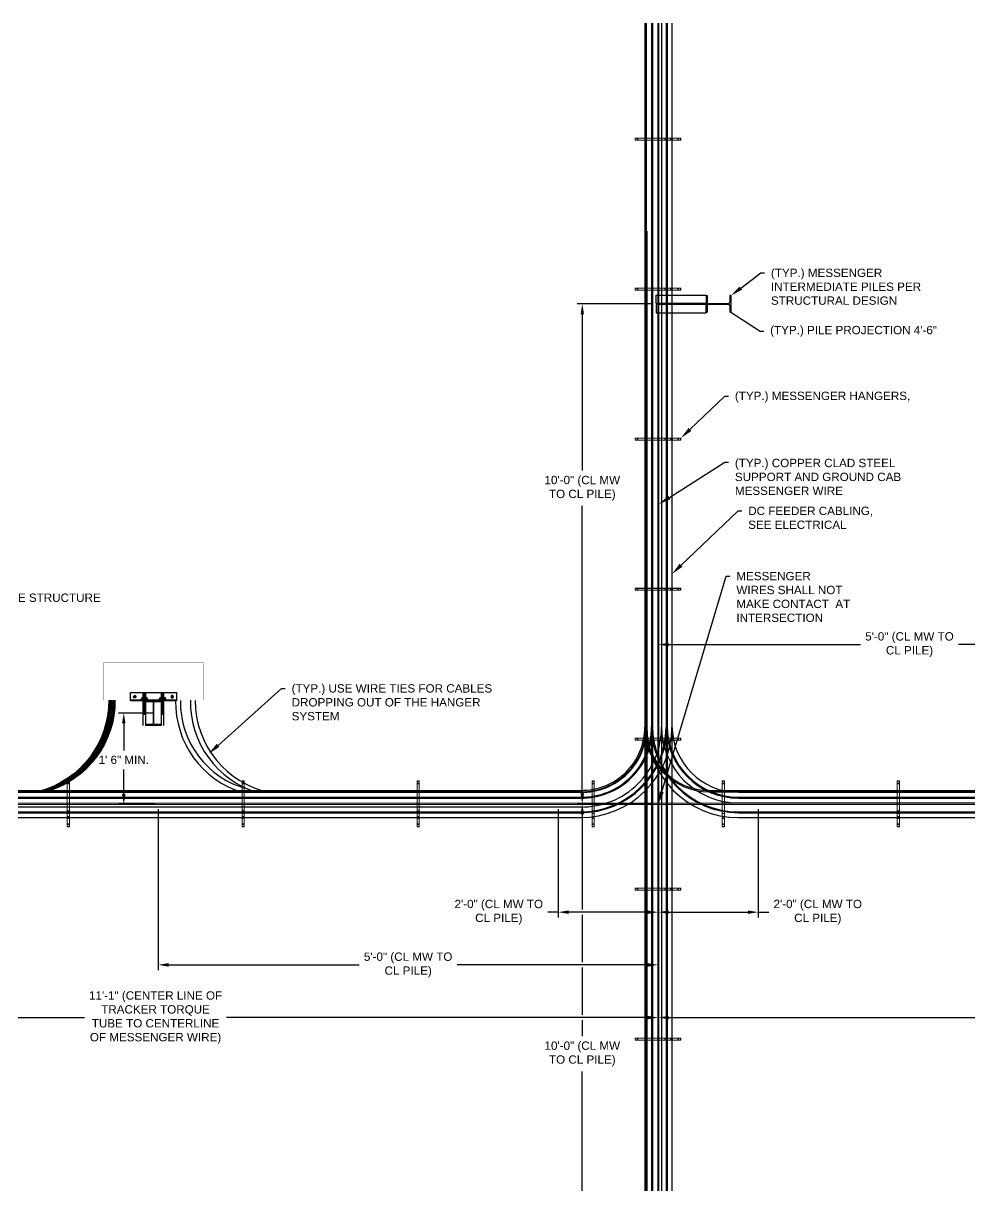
# Model space of a CAD drawing. Header units: inches. Extents: x -1851 to 6314, y -1304 to 4687.
# Drawn here: x 76.5 to 303.5, y 2714.8 to 2993.8 of the extents above; entities that cross this region are included whole.
import ezdxf
from ezdxf import colors
from ezdxf.entities.mleader import LeaderData, LeaderLine
from ezdxf.math import Vec2, Vec3

# ---------------------------------------------------------------- set-up
doc = ezdxf.new("R2010")
doc.units = ezdxf.units.IN
doc.header["$MEASUREMENT"] = 0
for name, color, linetype in [('DC FEEEDERS', 1, 'Continuous'), ('DC STRING CABLES', 30, 'Continuous'), ('E-COMB-BOX', 41, 'Continuous'), ('G-ANNO-DIMS', 1, 'Continuous'), ('G-ANNO-TEXT', 1, 'Continuous'), ('G-TEXT', 7, 'Continuous'), ('S-BOLT', 93, 'Continuous'), ('S-STEL-ANGL', 3, 'Continuous'), ('WIRE MANAGEMENT', 4, 'Continuous')]:
    doc.layers.add(name, color=color, linetype=linetype)
doc.styles.add('NEI-A', font='arial.ttf')
doc.dimstyles.new('NEI-A', dxfattribs={"dimtxt": 0.1, "dimasz": 0.125, "dimexe": 0.0625, "dimexo": 0.0625, "dimgap": 0.0625, "dimtad": 0, "dimtih": 1, "dimtoh": 1, "dimdec": 4, "dimzin": 3, "dimdsep": 46, "dimlunit": 4, "dimtxsty": 'NEI-A', "dimcen": 0, "dimadec": 0, "dimazin": 0, "dimtfac": 0.75, "dimtdec": 4, "dimtofl": 0, "dimtmove": 0, "dimatfit": 3, "dimfxl": 1, "dimfrac": 1, "dimtolj": 1, "dimtzin": 0, "dimarcsym": 0})

# ---------------------------------------------------------------- blocks, each defined once
blk = doc.blocks.new('11 INCH CAB HANGER')
at = {"layer": 'WIRE MANAGEMENT', "color": 4, "linetype": 'Continuous', "lineweight": 18, "flags": 128}
blk.add_lwpolyline([(0.5, 11), (0, 11), (0, 0), (0.5, 0)], close=True, dxfattribs=at)
for points in [[(0.5, 11), (0, 11)], [(0.5, 10.94), (0, 10.94)], [(0.5, 10.46), (0, 10.46)], [(0.5, 10.33), (0, 10.33)], [(0.5, 3.82), (0, 3.82)], [(0.5, 3.23), (0, 3.23)], [(0.5, 2.51), (0, 2.51)], [(0.5, 2.37), (0, 2.37)], [(0.5, 2.09), (0, 2.09)], [(0.5, 2.03), (0, 2.03)], [(0.5, 0.69), (0, 0.69)], [(0.5, 0.55), (0, 0.55)], [(0.5, 0.06), (0, 0.06)], [(0.5, 0), (0, 0)]]:
    blk.add_lwpolyline(points, dxfattribs=at)
blk = doc.blocks.new('*D102')
at = {"layer": 'Defpoints', "color": 0, "transparency": 16777216}
for p in [(-11.19, 2794.41), (228.81, 2757.56), (228.81, 2755.17)]:
    blk.add_point(p, dxfattribs=at)
at = {"layer": 'G-ANNO-DIMS', "color": 0, "lineweight": -2, "transparency": 16777216}
for p, q in [((-11.19, 2793.16), (-11.19, 2753.92)), ((-8.69, 2755.17), (91.19, 2755.17)), ((226.31, 2755.17), (125.21, 2755.17)), ((228.81, 2756.31), (228.81, 2753.92))]:
    blk.add_line(p, q, dxfattribs=at)
at = {"layer": 'G-ANNO-DIMS', "color": 0, "transparency": 16777216}
for points in [[(-8.69, 2755.59), (-8.69, 2754.76), (-11.19, 2755.17)], [(226.31, 2755.59), (226.31, 2754.76), (228.81, 2755.17)]]:
    blk.add_solid(points, dxfattribs=at)
at = {"layer": 'G-ANNO-DIMS', "color": 0, "transparency": 16777216, "insert": (108.2, 2755.17), "char_height": 2, "width": 33.2246, "attachment_point": 5, "style": 'NEI-A'}
blk.add_mtext('\\A1;11\'-1" (CENTER LINE OF TRACKER TORQUE TUBE TO CENTERLINE OF MESSENGER WIRE)', dxfattribs=at)
blk = doc.blocks.new('*D103')
at = {"layer": 'Defpoints', "color": 0, "transparency": 16777216}
for p in [(108.81, 2806.43), (228.81, 2770.08), (228.81, 2767.82)]:
    blk.add_point(p, dxfattribs=at)
at = {"layer": 'G-ANNO-DIMS', "color": 0, "lineweight": -2, "transparency": 16777216}
for p, q in [((108.81, 2805.18), (108.81, 2766.57)), ((111.31, 2767.82), (157.07, 2767.82)), ((226.31, 2767.82), (180.56, 2767.82)), ((228.81, 2768.83), (228.81, 2766.57))]:
    blk.add_line(p, q, dxfattribs=at)
at = {"layer": 'G-ANNO-DIMS', "color": 0, "transparency": 16777216}
for points in [[(111.31, 2768.24), (111.31, 2767.4), (108.81, 2767.82)], [(226.31, 2768.24), (226.31, 2767.4), (228.81, 2767.82)]]:
    blk.add_solid(points, dxfattribs=at)
at = {"layer": 'G-ANNO-DIMS', "color": 0, "transparency": 16777216, "insert": (168.81, 2767.82), "char_height": 2, "width": 22.1931, "attachment_point": 5, "style": 'NEI-A'}
blk.add_mtext('\\A1;5\'-0" (CL MW TO CL PILE)', dxfattribs=at)
blk = doc.blocks.new('_None')
blk = doc.blocks.new('*D98')
at = {"layer": 'Defpoints', "color": 0, "transparency": 16777216}
for p in [(468.81, 2794.41), (228.81, 2757.56), (468.81, 2755.17)]:
    blk.add_point(p, dxfattribs=at)
at = {"layer": 'G-ANNO-DIMS', "color": 0, "lineweight": -2, "transparency": 16777216}
for p, q in [((468.81, 2793.16), (468.81, 2753.92)), ((228.81, 2756.31), (228.81, 2753.92)), ((231.31, 2755.17), (336.29, 2755.17)), ((466.31, 2755.17), (370.32, 2755.17))]:
    blk.add_line(p, q, dxfattribs=at)
at = {"layer": 'G-ANNO-DIMS', "color": 0, "transparency": 16777216}
for points in [[(231.31, 2755.59), (231.31, 2754.76), (228.81, 2755.17)], [(466.31, 2755.59), (466.31, 2754.76), (468.81, 2755.17)]]:
    blk.add_solid(points, dxfattribs=at)
at = {"layer": 'G-ANNO-DIMS', "color": 0, "transparency": 16777216, "insert": (353.31, 2755.17), "char_height": 2, "width": 33.2246, "attachment_point": 5, "style": 'NEI-A'}
blk.add_mtext('\\A1;11\'-1" (CENTER LINE OF TRACKER TORQUE TUBE TO CENTERLINE OF MESSENGER WIRE)', dxfattribs=at)
blk = doc.blocks.new('*D99')
at = {"layer": 'Defpoints', "color": 0, "transparency": 16777216}
for p in [(348.81, 2844.69), (348.81, 2806.43), (228.81, 2770.08)]:
    blk.add_point(p, dxfattribs=at)
at = {"layer": 'G-ANNO-DIMS', "color": 0, "lineweight": -2, "transparency": 16777216}
for p, q in [((228.81, 2771.33), (228.81, 2845.94)), ((348.81, 2807.68), (348.81, 2845.94)), ((231.31, 2844.69), (277.34, 2844.69)), ((346.31, 2844.69), (300.84, 2844.69))]:
    blk.add_line(p, q, dxfattribs=at)
at = {"layer": 'G-ANNO-DIMS', "color": 0, "transparency": 16777216}
for points in [[(231.31, 2845.11), (231.31, 2844.27), (228.81, 2844.69)], [(346.31, 2845.11), (346.31, 2844.27), (348.81, 2844.69)]]:
    blk.add_solid(points, dxfattribs=at)
at = {"layer": 'G-ANNO-DIMS', "color": 0, "transparency": 16777216, "insert": (289.09, 2844.69), "char_height": 2, "width": 22.1931, "attachment_point": 5, "style": 'NEI-A'}
blk.add_mtext('\\A1;5\'-0" (CL MW TO CL PILE)', dxfattribs=at)
blk = doc.blocks.new('*D100')
at = {"layer": 'Defpoints', "color": 0, "transparency": 16777216}
for p in [(228.32, 2926.46, 4), (210.59, 2806.46), (228.81, 2806.46)]:
    blk.add_point(p, dxfattribs=at)
at = {"layer": 'G-ANNO-DIMS', "color": 0, "lineweight": -2, "transparency": 16777216}
for p, q in [((227.07, 2926.46), (209.34, 2926.46)), ((210.59, 2923.96), (210.59, 2886.47)), ((210.59, 2808.96), (210.59, 2877.98)), ((227.56, 2806.46), (209.34, 2806.46))]:
    blk.add_line(p, q, dxfattribs=at)
at = {"layer": 'G-ANNO-DIMS', "color": 0, "transparency": 16777216}
for points in [[(210.17, 2923.96), (211, 2923.96), (210.59, 2926.46)], [(210.17, 2808.96), (211, 2808.96), (210.59, 2806.46)]]:
    blk.add_solid(points, dxfattribs=at)
at = {"layer": 'G-ANNO-DIMS', "color": 0, "transparency": 16777216, "insert": (210.59, 2882.22), "char_height": 2, "width": 18.125, "attachment_point": 5, "style": 'NEI-A'}
blk.add_mtext('\\A1;10\'-0" (CL MW TO CL PILE)', dxfattribs=at)
blk = doc.blocks.new('*D104')
at = {"layer": 'Defpoints', "color": 0, "transparency": 16777216}
for p in [(228.81, 2806.46), (210.59, 2686.46), (228.84, 2686.46)]:
    blk.add_point(p, dxfattribs=at)
at = {"layer": 'G-ANNO-DIMS', "color": 0, "lineweight": -2, "transparency": 16777216}
for p, q in [((227.56, 2806.46), (209.34, 2806.46)), ((210.59, 2803.96), (210.59, 2781.09)), ((210.59, 2779.84), (210.59, 2768.45)), ((210.59, 2767.2), (210.59, 2755.8)), ((210.59, 2754.55), (210.59, 2750.71)), ((210.59, 2688.96), (210.59, 2742.22)), ((227.59, 2686.46), (209.34, 2686.46))]:
    blk.add_line(p, q, dxfattribs=at)
at = {"layer": 'G-ANNO-DIMS', "color": 0, "transparency": 16777216}
for points in [[(210.17, 2803.96), (211, 2803.96), (210.59, 2806.46)], [(210.17, 2688.96), (211, 2688.96), (210.59, 2686.46)]]:
    blk.add_solid(points, dxfattribs=at)
at = {"layer": 'G-ANNO-DIMS', "color": 0, "transparency": 16777216, "insert": (210.59, 2746.46), "char_height": 2, "width": 18.125, "attachment_point": 5, "style": 'NEI-A'}
blk.add_mtext('\\A1;10\'-0" (CL MW TO CL PILE)', dxfattribs=at)
blk = doc.blocks.new('*D105')
at = {"layer": 'Defpoints', "color": 0, "transparency": 16777216}
for p in [(204.81, 2806.43), (228.81, 2782.73), (228.81, 2780.47)]:
    blk.add_point(p, dxfattribs=at)
at = {"layer": 'G-ANNO-DIMS', "color": 0, "lineweight": -2, "transparency": 16777216}
for p, q in [((204.81, 2805.18), (204.81, 2779.22)), ((204.81, 2780.47), (202.31, 2780.47)), ((226.31, 2780.47), (207.31, 2780.47)), ((228.81, 2781.48), (228.81, 2779.22))]:
    blk.add_line(p, q, dxfattribs=at)
at = {"layer": 'G-ANNO-DIMS', "color": 0, "transparency": 16777216}
for points in [[(207.31, 2780.88), (207.31, 2780.05), (204.81, 2780.47)], [(226.31, 2780.88), (226.31, 2780.05), (228.81, 2780.47)]]:
    blk.add_solid(points, dxfattribs=at)
at = {"layer": 'G-ANNO-DIMS', "color": 0, "transparency": 16777216, "insert": (190.55, 2780.47), "char_height": 2, "width": 22.1931, "attachment_point": 5, "style": 'NEI-A'}
blk.add_mtext('\\A1;2\'-0" (CL MW TO CL PILE)', dxfattribs=at)
blk = doc.blocks.new('*D101')
at = {"layer": 'Defpoints', "color": 0, "transparency": 16777216}
for p in [(252.81, 2806.43), (228.81, 2782.73), (252.81, 2780.47)]:
    blk.add_point(p, dxfattribs=at)
at = {"layer": 'G-ANNO-DIMS', "color": 0, "lineweight": -2, "transparency": 16777216}
for p, q in [((252.81, 2805.18), (252.81, 2779.22)), ((228.81, 2781.48), (228.81, 2779.22)), ((231.31, 2780.47), (250.31, 2780.47)), ((252.81, 2780.47), (255.31, 2780.47))]:
    blk.add_line(p, q, dxfattribs=at)
at = {"layer": 'G-ANNO-DIMS', "color": 0, "transparency": 16777216}
for points in [[(231.31, 2780.88), (231.31, 2780.05), (228.81, 2780.47)], [(250.31, 2780.88), (250.31, 2780.05), (252.81, 2780.47)]]:
    blk.add_solid(points, dxfattribs=at)
at = {"layer": 'G-ANNO-DIMS', "color": 0, "transparency": 16777216, "insert": (267.08, 2780.47), "char_height": 2, "width": 22.1931, "attachment_point": 5, "style": 'NEI-A'}
blk.add_mtext('\\A1;2\'-0" (CL MW TO CL PILE)', dxfattribs=at)
blk = doc.blocks.new('BracketAngle_BottomView')
for p, q in [((81.54, 214.54), (70.54, 214.54)), ((72.41, 214.54), (72.41, 214.4)), ((74.41, 214.54), (74.41, 214.4)), ((77.66, 214.54), (77.66, 214.4)), ((79.66, 214.54), (79.66, 214.4))]:
    blk.add_line(p, q)
for points in [[(70.54, 216.4), (81.54, 216.4), (81.54, 214.4), (70.54, 214.4)], [(71.7, 215.68), (71.85, 215.4), (71.7, 215.13), (71.38, 215.13), (71.22, 215.4), (71.38, 215.68)], [(80.38, 215.68), (80.22, 215.4), (80.38, 215.13), (80.7, 215.13), (80.85, 215.4), (80.7, 215.68)]]:
    blk.add_lwpolyline(points, close=True)
for centre in [(71.54, 215.4), (80.54, 215.4)]:
    blk.add_circle(centre, 0.2)
blk = doc.blocks.new('*D106')
at = {"layer": 'Defpoints', "color": 0, "transparency": 16777216}
for p in [(108.87, 2828.26, 4), (100.58, 2806.32), (109.36, 2806.32)]:
    blk.add_point(p, dxfattribs=at)
at = {"layer": 'G-ANNO-DIMS', "color": 0, "lineweight": -2, "transparency": 16777216}
for p, q in [((107.62, 2828.26), (99.33, 2828.26)), ((100.58, 2825.76), (100.58, 2819.28)), ((100.58, 2808.82), (100.58, 2814.74)), ((108.11, 2806.32), (99.33, 2806.32))]:
    blk.add_line(p, q, dxfattribs=at)
at = {"layer": 'G-ANNO-DIMS', "color": 0, "transparency": 16777216}
for points in [[(100.16, 2825.76), (101, 2825.76), (100.58, 2828.26)], [(100.16, 2808.82), (101, 2808.82), (100.58, 2806.32)]]:
    blk.add_solid(points, dxfattribs=at)
at = {"layer": 'G-ANNO-DIMS', "color": 0, "transparency": 16777216, "insert": (100.58, 2817.01), "char_height": 2, "width": 18.125, "attachment_point": 5, "style": 'NEI-A'}
blk.add_mtext('\\A1;1\' 6" MIN.', dxfattribs=at)

msp = doc.modelspace()

# ---------------------------------------------------------------- hatches: boundary and pattern name
at = {"layer": 'S-BOLT'}
h = msp.add_hatch(dxfattribs=at)
h.set_pattern_fill('ANSI31', color=256, angle=180)
h.set_pattern_definition([(225, (129.19649, 2899.31536), (0.08838835, -0.08838835), [])])
h.paths.add_polyline_path([(105.25899, 2827.93312), (105.75899, 2827.93312), (105.75899, 2831.17536), (105.25899, 2831.17536)])
h.paths.add_polyline_path([(105.25899, 2831.97591), (105.75899, 2831.97591), (105.75899, 2833.13796), (105.25899, 2833.13796)])
h.paths.add_polyline_path([(109.63399, 2831.97357), (110.13399, 2831.97357), (110.13399, 2833.13562), (109.63399, 2833.13562)])
h.paths.add_polyline_path([(110.13399, 2827.93312), (110.13399, 2831.17536), (109.63399, 2831.17536), (109.63399, 2827.93312)])

# ---------------------------------------------------------------- linework, layer by layer
at = {"linetype": 'Continuous'}
for p, q in [((240.3203, 2928.43404, -46.13341), (240.5353, 2928.43404, -46.13341)), ((240.3203, 2928.43404, -46.13341), (240.3203, 2924.49404, -46.13341)), ((240.3203, 2928.43404, -46.13341), (240.5353, 2928.43404, -46.13341)), ((240.3203, 2928.43404, -46.13341), (240.3203, 2924.49404, -46.13341)), ((240.5353, 2928.43404, -46.13341), (240.5353, 2926.91779, -46.13341)), ((240.5353, 2928.43404, -46.13341), (240.5353, 2926.91779, -46.13341)), ((246.2203, 2928.43404, -46.13341), (246.0053, 2928.43404, -46.13341)), ((246.0053, 2928.43404, -46.13341), (246.0053, 2926.91779, -46.13341)), ((246.2203, 2928.43404, -46.13341), (246.0053, 2928.43404, -46.13341)), ((246.0053, 2928.43404, -46.13341), (246.0053, 2926.91779, -46.13341)), ((246.2203, 2928.43404, -46.13341), (246.2203, 2924.49404, -46.13341)), ((246.2203, 2928.43404, -46.13341), (246.2203, 2924.49404, -46.13341)), ((240.3203, 2924.49404, -46.13341), (240.5353, 2924.49404, -46.13341)), ((240.3203, 2924.49404, -46.13341), (240.5353, 2924.49404, -46.13341)), ((240.5353, 2926.01029, -46.13341), (240.5353, 2924.49404, -46.13341)), ((240.5353, 2926.01029, -46.13341), (240.5353, 2924.49404, -46.13341)), ((240.90405, 2926.54904, -46.13341), (245.63655, 2926.54904, -46.13341)), ((240.90405, 2926.54904, -46.13341), (245.63655, 2926.54904, -46.13341)), ((240.90405, 2926.37904, -46.13341), (245.63655, 2926.37904, -46.13341)), ((240.90405, 2926.37904, -46.13341), (245.63655, 2926.37904, -46.13341)), ((246.0053, 2926.01029, -46.13341), (246.0053, 2924.49404, -46.13341)), ((246.0053, 2926.01029, -46.13341), (246.0053, 2924.49404, -46.13341)), ((246.2203, 2924.49404, -46.13341), (246.0053, 2924.49404, -46.13341)), ((246.2203, 2924.49404, -46.13341), (246.0053, 2924.49404, -46.13341))]:
    msp.add_line(p, q, dxfattribs=at)
msp.add_line((223.2355, 2858.23522, 0.11854), (234.23548, 2858.23522, 0.11854))
at = {"elevation": 4}
for points in [[(240.3203, 2928.58904), (240.3203, 2926.58904), (228.3203, 2926.58904), (228.3203, 2928.58904)], [(240.3203, 2924.33904), (240.3203, 2926.33904), (228.3203, 2926.33904), (228.3203, 2924.33904)]]:
    msp.add_lwpolyline(points, close=True, dxfattribs=at)
at = {"linetype": 'Continuous'}
for centre, start, end in [((240.90405, 2926.91779, -46.13341), 180, 270), ((240.90405, 2926.91779, -46.13341), 180, 270), ((245.63655, 2926.91779, -46.13341), 270, 0), ((245.63655, 2926.91779, -46.13341), 270, 0), ((240.90405, 2926.01029, -46.13341), 90, 180), ((240.90405, 2926.01029, -46.13341), 90, 180), ((245.63655, 2926.01029, -46.13341), 0, 90), ((245.63655, 2926.01029, -46.13341), 0, 90)]:
    msp.add_arc(centre, 0.36875, start, end, dxfattribs=at)
at = {"layer": 'DC FEEEDERS'}
for p, q in [((227.20589, 2993.81569), (227.20589, 2506.26736)), ((227.42784, 2993.81569), (227.42784, 2507.6621)), ((229.56523, 2993.81569), (229.56523, 2505.91867)), ((230.72523, 2993.81569), (230.72523, 2498.24735)), ((230.94717, 2993.81569), (230.94717, 2509.75428)), ((232.10717, 2993.81569), (232.10717, 2507.31342)), ((226.04589, 2943.93932), (226.04589, 2510.10302)), ((248.04589, 2809.2318), (602.10843, 2809.2318)), ((248.04589, 2808.0718), (602.10843, 2808.0718)), ((248.04589, 2807.84986), (602.10843, 2807.84986)), ((248.04589, 2806.68986), (602.10843, 2806.68986)), ((248.04589, 2804.55246), (602.10843, 2804.55246)), ((248.04589, 2804.33052), (602.10843, 2804.33052)), ((248.04589, 2803.17052), (602.10843, 2803.17052))]:
    msp.add_line(p, q, dxfattribs=at)
for points in [[(-33.93277, 2809.2318), (210.44039, 2809.2318)], [(-23.40612, 2808.0718), (210.44039, 2808.0718)], [(-23.40612, 2807.84986), (210.44039, 2807.84986)], [(-23.40612, 2805.71246), (210.44039, 2805.71246)], [(-23.40612, 2804.55246), (210.44039, 2804.55246)], [(-23.40612, 2804.33052), (210.44039, 2804.33052)], [(-23.40612, 2803.17052), (210.44039, 2803.17052)]]:
    msp.add_lwpolyline(points, dxfattribs=at)
for centre, radius, start, end in [((210.14187, 2825.13878, 3.86659), 21.96833, 269.8546928, 359.0487517), ((210.14187, 2825.13878, 3.86659), 20.80833, 269.8546928, 359.0487517), ((210.14187, 2825.13878, 3.86659), 20.58639, 269.8546928, 359.0487517), ((210.44156, 2824.8346, 3.98513), 19.13516, 269.2333009, 0.1902093), ((210.44039, 2824.83544, 3.86659), 15.60948, 269.07416, 0.22601), ((210.44143, 2824.8346, 3.86659), 16.98652, 269.1665854, 0.2068718), ((210.44143, 2824.8346, 3.86659), 16.76457, 269.1665854, 0.2068718), ((248.04589, 2825.17052), 22, 180, 270), ((248.04589, 2825.17052), 20.84, 180, 270), ((248.04589, 2825.17052), 20.61805, 180, 270), ((248.04589, 2825.17052), 18.48066, 180, 270), ((248.04589, 2825.17052), 17.32066, 180, 270), ((248.04589, 2825.17052), 17.09871, 180, 270), ((248.04589, 2825.17052), 15.93871, 180, 270)]:
    msp.add_arc(centre, radius, start, end, dxfattribs=at)
at = {"layer": 'DC STRING CABLES'}
for p, q in [((225.57157, 2993.81569), (225.57157, 2512.15918)), ((225.90404, 2993.81569), (225.90404, 2506.27442)), ((241.03533, 2809.70612), (602.10843, 2809.70612)), ((241.03533, 2809.37366), (602.10843, 2809.37366))]:
    msp.add_line(p, q, dxfattribs=at)
at = {"layer": 'DC STRING CABLES', "flags": 128}
for points in [[(96.9781, 2831.31145, -0.340309141), (80.40345, 2809.52829, -0.329466328)], [(97.42141, 2831.33057, -0.340542714), (80.84676, 2809.52829, -0.329466328)], [(97.1781, 2831.31145, -0.331701581), (81.12767, 2809.52829, -0.329466328)], [(97.91791, 2831.30507, -0.340231161), (81.34326, 2809.52829, -0.329466328)], [(97.62141, 2831.32419, -0.331855136), (81.57098, 2809.52829, -0.329466328)], [(98.27254, 2831.31782, -0.34038706), (81.6979, 2809.52829, -0.329466328)], [(98.11791, 2831.31145, -0.331701581), (82.06748, 2809.52829, -0.329466328)], [(98.47254, 2831.33057, -0.331931822), (82.42211, 2809.52829, -0.329466328)]]:
    msp.add_lwpolyline(points, format="xyb", dxfattribs=at)
for points in [[(-90.56974, 2809.70612), (210.44039, 2809.70612)], [(-90.56974, 2809.37366), (210.44039, 2809.37366)]]:
    msp.add_lwpolyline(points, dxfattribs=at)
at = {"layer": 'DC STRING CABLES'}
for centre, radius, start, end in [((210.44039, 2824.83544, 3.86659), 15.46376, 269.07416, 0.22601), ((210.44039, 2824.83544, 3.86659), 15.1313, 269.07416, 0.22601), ((241.03533, 2824.83742), 15.46376, 180, 270), ((241.03533, 2824.83742), 15.1313, 180, 270)]:
    msp.add_arc(centre, radius, start, end, dxfattribs=at)
at = {"layer": 'E-COMB-BOX', "color": 30, "const_width": 0.05}
msp.add_lwpolyline([(119.69649, 2839.31536), (95.69649, 2839.31536)], dxfattribs=at)
at = {"layer": 'G-TEXT', "flags": 128}
msp.add_lwpolyline([(109.57149, 2831.17536), (105.82149, 2831.17536), (105.82149, 2831.01036), (107.38199, 2831.01036, -0.414213562), (107.63199, 2830.76036), (107.63199, 2825.72536, -0.414213562), (107.38199, 2825.47536), (105.82149, 2825.47536), (105.82149, 2825.31036), (109.57149, 2825.31036), (109.57149, 2825.47536), (108.01099, 2825.47536, -0.414213562), (107.76099, 2825.72536), (107.76099, 2830.76036, -0.414213562), (108.01099, 2831.01036), (109.57149, 2831.01036), (109.57149, 2831.17536)], format="xyb", dxfattribs=at)
at = {"layer": 'S-BOLT'}
for p, q in [((104.89288, 2831.97591), (106.1251, 2831.97591)), ((104.89288, 2831.97591), (104.89288, 2831.64791)), ((106.1251, 2831.97591), (106.1251, 2831.64791)), ((109.26788, 2831.97357), (110.5001, 2831.97357)), ((109.26788, 2831.97357), (109.26788, 2831.64557)), ((110.5001, 2831.97357), (110.5001, 2831.64557)), ((105.36315, 2831.64791), (105.20542, 2831.4828)), ((105.50899, 2831.64791), (105.35127, 2831.4828)), ((106.28726, 2831.64791), (106.28726, 2831.3177)), ((109.73815, 2831.64557), (109.58042, 2831.48046)), ((109.88399, 2831.64557), (109.72627, 2831.48046)), ((110.66226, 2831.64557), (110.66226, 2831.31536))]:
    msp.add_line(p, q, dxfattribs=at)
for points in [[(105.25899, 2831.97591), (105.25899, 2833.13796), (105.75899, 2833.13796), (105.75899, 2831.97591)], [(109.63399, 2831.97357), (109.63399, 2833.13562), (110.13399, 2833.13562), (110.13399, 2831.97357)], [(104.73073, 2831.3177), (104.73073, 2831.64791), (106.28726, 2831.64791)], [(106.28726, 2831.4828), (104.73073, 2831.4828)], [(106.28726, 2831.3177), (104.73073, 2831.3177)], [(105.25899, 2825.24562), (105.25899, 2831.17536), (105.75899, 2831.17536), (105.75899, 2825.24562)], [(109.10573, 2831.31536), (109.10573, 2831.64557), (110.66226, 2831.64557)], [(110.66226, 2831.48046), (109.10573, 2831.48046)], [(110.66226, 2831.31536), (109.10573, 2831.31536)], [(109.63399, 2825.24562), (109.63399, 2831.17536), (110.13399, 2831.17536), (110.13399, 2825.24562)], [(105.75899, 2827.93312), (105.25899, 2827.93312)], [(110.13399, 2827.93312), (109.63399, 2827.93312)]]:
    msp.add_lwpolyline(points, dxfattribs=at)
at = {"layer": 'WIRE MANAGEMENT', "color": 4, "linetype": 'Continuous', "lineweight": 18}
for p, q in [((228.67461, 2993.81569), (228.67461, 2507.31342)), ((228.95268, 2993.81569), (228.95268, 2509.05691))]:
    msp.add_line(p, q, dxfattribs=at)
at = {"layer": 'WIRE MANAGEMENT', "color": 4, "linetype": 'Continuous', "lineweight": 18, "elevation": 0.11854, "flags": 128}
for points in [[(-23.40612, 2806.60308), (602.10843, 2806.60308)], [(-23.40612, 2806.32501), (602.10843, 2806.32501)]]:
    msp.add_lwpolyline(points, dxfattribs=at)

# ---------------------------------------------------------------- block references
at = {"xscale": -1, "rotation": 90}
for p in [(234.23548, 2966.23522, 0.11854), (234.23548, 2930.23522, 0.11854), (234.23548, 2894.23522, 0.11854), (234.23548, 2858.23522, 0.11854), (234.23548, 2822.23522, 0.11854), (234.23548, 2786.23522, 0.11854), (234.23548, 2750.23522, 0.11854)]:
    msp.add_blockref('11 INCH CAB HANGER', p, dxfattribs=at)
for p in [(87.02008, 2800.95105, 0.11854), (128.99716, 2800.95105, 0.11854), (170.97424, 2800.95105, 0.11854), (212.95132, 2800.95105, 0.11854), (244.17598, 2800.95105, 0.11854), (286.15306, 2800.95105, 0.11854)]:
    msp.add_blockref('11 INCH CAB HANGER', p)
at = {"layer": 'S-STEL-ANGL'}
msp.add_blockref('BracketAngle_BottomView', (31.65942, 2616.77141), dxfattribs=at)

# ---------------------------------------------------------------- dimensions: what is measured, and where the dimension line sits
at = {"layer": 'G-ANNO-DIMS'}
for base, p1, p2, text, override, picture, middle in [((348.81365, 2844.68843), (228.81365, 2770.08073), (348.81365, 2806.43465), '5\'-0" (CL MW TO CL PILE)', {"dimscale": 20, "dimdec": 2}, '*D99', (289.09116, 2844.68843)), ((228.81365, 2767.82099), (108.81365, 2806.43465), (228.81365, 2770.08073), '5\'-0" (CL MW TO CL PILE)', {"dimscale": 20, "dimdec": 2}, '*D103', (168.81365, 2767.82099)), ((228.81365, 2780.46791), (204.81365, 2806.43465), (228.81365, 2782.72765), '<> (CL MW TO CL PILE)', {"dimscale": 20, "dimdec": 2}, '*D105', (190.54796, 2780.46791)), ((252.81365, 2780.46791), (228.81365, 2782.72765), (252.81365, 2806.43465), '<> (CL MW TO CL PILE)', {"dimscale": 20, "dimdec": 2}, '*D101', (267.07934, 2780.46791)), ((228.81365, 2755.17407), (-11.18635, 2794.40906), (228.81365, 2757.56394), '11\'-1" (CENTER LINE OF TRACKER TORQUE TUBE TO CENTERLINE OF MESSENGER WIRE)', {"dimscale": 20, "dimdec": 2}, '*D102', (108.19829, 2755.17407)), ((468.81365, 2755.17407), (228.81365, 2757.56394), (468.81365, 2794.40906), '11\'-1" (CENTER LINE OF TRACKER TORQUE TUBE TO CENTERLINE OF MESSENGER WIRE)', {"dimscale": 20, "dimdec": 0}, '*D98', (353.30607, 2755.17407))]:
    dim = msp.add_linear_dim(base=base, p1=p1, p2=p2, text=text, dimstyle='NEI-A', override=override, dxfattribs=at)
    dim.commit()
    dim.dimension.update_dxf_attribs({"geometry": picture, "text_midpoint": middle, "dimtype": 160})
dim = msp.add_linear_dim(base=(100.57934, 2806.32256), p1=(108.8715, 2828.25853, 4), p2=(109.36485, 2806.32256), angle=90, text='1\' 6" MIN.', dimstyle='NEI-A', override={"dimscale": 20, "dimdec": 2}, dxfattribs=at)
dim.commit()
dim.dimension.update_dxf_attribs({"geometry": '*D106', "text_midpoint": (100.57934, 2817.00645), "dimtype": 160})
dim = msp.add_linear_dim(base=(210.58778, 2686.46404), p1=(228.81365, 2806.46404), p2=(228.84307, 2686.46404), angle=90, text='<> (CL MW TO CL PILE)', dimstyle='NEI-A', override={"dimscale": 20, "dimdec": 2}, dxfattribs=at)
dim.commit()
dim.dimension.update_dxf_attribs({"geometry": '*D104', "text_midpoint": (210.58778, 2746.46404)})

# ---------------------------------------------------------------- leaders
ml = msp.add_multileader_mtext('Standard', dxfattribs=at)
ml.set_content('(TYP.) MODULE TABLE STRUCTURE', color=256, style='NEI-A')
ml.set_leader_properties()
ml.build(insert=Vec2(0, 0))
ml.multileader.update_dxf_attribs({"dogleg_length": 0.89968, "arrow_head_size": 3})
ctx = ml.context
ctx.base_point, ctx.char_height, ctx.arrow_head_size, ctx.landing_gap_size, ctx.plane_origin = Vec3(45.07897, 2855.64761), 2, 3, 1.53573, Vec3(8.37682, 2795.65388)
notes = []
notes.append((ctx, [(0, (1, 1, 0), (44.17929, 2855.64761), (1, 0), 0.89968, [(0, [(34.08924, 2852.45697)], 0, [])])]))
ctx.mtext.insert, ctx.mtext.width, ctx.mtext.flow_direction = Vec3(46.6147, 2856.94161), 48.3037653, 5
ctx.mtext.has_bg_fill, ctx.mtext.bg_color, ctx.mtext.bg_scale_factor, ctx.mtext.bg_transparency, ctx.mtext.use_window_bg_color = 1, -1073741824, 1.5, 0, 1
at = {"layer": 'G-ANNO-TEXT'}
ml = msp.add_multileader_mtext('Standard', dxfattribs=at)
ml.set_content('\\pxql,t3.00005;(TYP.) USE WIRE TIES FOR CABLES DROPPING OUT OF THE HANGER SYSTEM', color=256, style='NEI-A')
ml.set_leader_properties()
ml.build(insert=Vec2(0, 0))
ml.multileader.update_dxf_attribs({"dogleg_length": 3.07146, "arrow_head_size": 3})
ctx = ml.context
ctx.base_point, ctx.char_height, ctx.arrow_head_size, ctx.landing_gap_size, ctx.plane_origin = Vec3(139.31646, 2834.16037), 2, 3, 1.53573, Vec3(941.48856, 2279.54011)
notes.append((ctx, [(0, (1, 1, 0), (138.41678, 2834.16037), (1, 0), 0.89968, [(1, [(120.95496, 2818.48956)], 0, [])])]))
ctx.mtext.insert, ctx.mtext.width, ctx.mtext.flow_direction = Vec3(140.85219, 2835.17742), 57.4006276, 5
ctx.mtext.has_bg_fill, ctx.mtext.bg_color, ctx.mtext.bg_scale_factor, ctx.mtext.bg_transparency, ctx.mtext.use_window_bg_color = 1, -1073741824, 1.5, 0, 1
for ctx, leaders in notes:
    for number, flags, end, landing, length, lines in leaders:
        leader = LeaderData()
        leader.index, (leader.has_last_leader_line, leader.has_dogleg_vector, leader.attachment_direction) = number, flags
        leader.last_leader_point, leader.dogleg_vector, leader.dogleg_length = Vec3(end), Vec3(landing), length
        for number, points, colour, breaks in lines:
            line = LeaderLine()
            line.index, line.vertices, line.color, line.breaks = number, Vec3.list(points), colors.encode_raw_color(colour), breaks
            leader.lines.append(line)
        ctx.leaders.append(leader)

# ---------------------------------------------------------------- next in the draw order: linework, layer by layer
at = {"layer": 'DC FEEEDERS'}
for points in [[(113.01107, 2831.27221, 0.329466328), (113.01107, 2831.27221, 0.335211681), (129.0615, 2809.19248, 0.098766988)], [(114.17107, 2831.2992, 0.34705441), (130.23142, 2810.06737, 0.329466328)], [(116.56753, 2831.3262, 0.335836908), (132.61796, 2809.19248, 0.098766988)], [(117.72752, 2831.27221, 0.357885268), (135.66524, 2809.19248, 0.329466328)]]:
    msp.add_lwpolyline(points, format="xyb", dxfattribs=at)
at = {"layer": 'E-COMB-BOX', "color": 30, "const_width": 0.05}
for points in [[(119.69649, 2831.31536), (119.69649, 2840.31536), (95.69649, 2840.31536), (95.69649, 2831.31536)], [(95.69649, 2831.31536), (119.69649, 2831.31536)]]:
    msp.add_lwpolyline(points, dxfattribs=at)

# ---------------------------------------------------------------- next in the draw order: leaders
at = {"layer": 'G-ANNO-DIMS'}
ml = msp.add_multileader_mtext('Standard', dxfattribs=at)
ml.set_content('(TYP.) MESSENGER INTERMEDIATE PILES PER STRUCTURAL DESIGN', color=256, style='NEI-A')
ml.set_leader_properties()
ml.build(insert=Vec2(0, 0))
ml.multileader.update_dxf_attribs({"dogleg_length": 0.89968, "arrow_head_size": 3})
ctx = ml.context
ctx.base_point, ctx.char_height, ctx.arrow_head_size, ctx.landing_gap_size, ctx.plane_origin = Vec3(254.318, 2933.90162, 7.86659), 2, 3, 1.53573, Vec3(220.50788, 2984.00918, 7.86659)
notes = []
notes.append((ctx, [(0, (1, 1, 0), (253.41832, 2933.90162, 7.86659), (1, 0), 0.89968, [(0, [(246.2203, 2928.43404, 7.86659)], 0, [])])]))
ctx.mtext.insert, ctx.mtext.width, ctx.mtext.flow_direction = Vec3(255.85373, 2934.91867, 7.86659), 36.7945547, 5
ctx.mtext.has_bg_fill, ctx.mtext.bg_color, ctx.mtext.bg_scale_factor, ctx.mtext.bg_transparency, ctx.mtext.use_window_bg_color = 1, -1073741824, 1.5, 0, 1
ml = msp.add_multileader_mtext('Standard', dxfattribs=at)
ml.set_content('{\\H1.33333x;(TYP.) MESSENGER HANGERS, }', color=256, style='NEI-A')
ml.set_leader_properties()
ml.build(insert=Vec2(0, 0))
ml.multileader.update_dxf_attribs({"dogleg_length": 0.89968, "arrow_head_size": 3})
ctx = ml.context
ctx.base_point, ctx.char_height, ctx.arrow_head_size, ctx.landing_gap_size, ctx.plane_origin = Vec3(245.66567, 2904.34406, 0.11854), 1.5, 3, 1.53573, Vec3(210.23475, 2833.97089, 0.11854)
notes.append((ctx, [(0, (1, 1, 0), (244.76599, 2904.34406, 0.11854), (1, 0), 0.89968, [(0, [(234.23548, 2894.23522, 0.11854)], 0, [])])]))
ctx.mtext.insert, ctx.mtext.width, ctx.mtext.flow_direction = Vec3(247.2014, 2905.38806, 0.11854), 41.9616891, 5
ctx.mtext.has_bg_fill, ctx.mtext.bg_color, ctx.mtext.bg_scale_factor, ctx.mtext.bg_transparency, ctx.mtext.use_window_bg_color = 1, -1073741824, 1.5, 0, 1
ml = msp.add_multileader_mtext('Standard', dxfattribs=at)
ml.set_content('\\pxql,t3.00005;DC FEEDER CABLING, SEE ELECTRICAL', color=256, style='NEI-A')
ml.set_leader_properties()
ml.build(insert=Vec2(0, 0))
ml.multileader.update_dxf_attribs({"dogleg_length": 3.07146, "arrow_head_size": 3})
ctx = ml.context
ctx.base_point, ctx.char_height, ctx.arrow_head_size, ctx.landing_gap_size, ctx.plane_origin = Vec3(248.86003, 2876.76527), 2, 3, 1.53573, Vec3(1021.86006, 2310.91061)
notes.append((ctx, [(0, (1, 1, 0), (247.96035, 2876.76527), (1, 0), 0.89968, [(1, [(232.10717, 2861.64544)], 0, [])])]))
ctx.mtext.insert, ctx.mtext.width, ctx.mtext.flow_direction = Vec3(250.39576, 2877.78233), 35.0813915, 5
ctx.mtext.has_bg_fill, ctx.mtext.bg_color, ctx.mtext.bg_scale_factor, ctx.mtext.bg_transparency, ctx.mtext.use_window_bg_color = 1, -1073741824, 1.5, 0, 1
for ctx, leaders in notes:
    for number, flags, end, landing, length, lines in leaders:
        leader = LeaderData()
        leader.index, (leader.has_last_leader_line, leader.has_dogleg_vector, leader.attachment_direction) = number, flags
        leader.last_leader_point, leader.dogleg_vector, leader.dogleg_length = Vec3(end), Vec3(landing), length
        for number, points, colour, breaks in lines:
            line = LeaderLine()
            line.index, line.vertices, line.color, line.breaks = number, Vec3.list(points), colors.encode_raw_color(colour), breaks
            leader.lines.append(line)
        ctx.leaders.append(leader)

# ---------------------------------------------------------------- next in the draw order: leaders
ml = msp.add_multileader_mtext('Standard', dxfattribs=at)
ml.set_content('(TYP.) PILE PROJECTION 4\'-6" ', color=256, style='NEI-A')
ml.set_leader_properties()
ml.set_arrow_properties(name='NONE')
ml.build(insert=Vec2(0, 0))
ml.multileader.update_dxf_attribs({"dogleg_length": 0.89968, "arrow_head_size": 3})
ctx = ml.context
ctx.base_point, ctx.char_height, ctx.arrow_head_size, ctx.landing_gap_size, ctx.plane_origin = Vec3(254.1231, 2919.87971, 11.73318), 2, 3, 1.53573, Vec3(233.17588, 2876.13499, 11.73318)
notes = []
notes.append((ctx, [(0, (1, 1, 0), (253.22342, 2919.87971, 11.73318), (1, 0), 0.89968, [(0, [(246.2203, 2924.49404, 11.73318)], 0, [])])]))
ctx.mtext.insert, ctx.mtext.width, ctx.mtext.flow_direction = Vec3(255.65883, 2921.1737, 11.73318), 39.9569146, 5
ctx.mtext.has_bg_fill, ctx.mtext.bg_color, ctx.mtext.bg_scale_factor, ctx.mtext.bg_transparency, ctx.mtext.use_window_bg_color = 1, -1073741824, 1.5, 0, 1
ml = msp.add_multileader_mtext('Standard', dxfattribs=at)
ml.set_content('{\\H1.33333x;(TYP.) COPPER CLAD STEEL SUPPORT AND GROUND CAB MESSENGER WIRE} ', color=256, style='NEI-A')
ml.set_leader_properties()
ml.build(insert=Vec2(0, 0))
ml.multileader.update_dxf_attribs({"dogleg_length": 0.89968, "arrow_head_size": 3})
ctx = ml.context
ctx.base_point, ctx.char_height, ctx.arrow_head_size, ctx.landing_gap_size, ctx.plane_origin = Vec3(245.66567, 2888.50571), 1.5, 3, 1.53573, Vec3(163.42765, 2813.98818)
notes.append((ctx, [(0, (1, 1, 0), (244.76599, 2888.50571), (1, 0), 0.89968, [(0, [(228.95268, 2878.38846)], 0, [])])]))
ctx.mtext.insert, ctx.mtext.width, ctx.mtext.flow_direction = Vec3(247.2014, 2889.27276), 41.9616891, 5
ctx.mtext.has_bg_fill, ctx.mtext.bg_color, ctx.mtext.bg_scale_factor, ctx.mtext.bg_transparency, ctx.mtext.use_window_bg_color = 1, -1073741824, 1.5, 0, 1
ml = msp.add_multileader_mtext('Standard', dxfattribs=at)
ml.set_content('MESSENGER WIRES SHALL NOT MAKE CONTACT  AT INTERSECTION', color=256, style='NEI-A')
ml.set_leader_properties()
ml.build(insert=Vec2(0, 0))
ml.multileader.update_dxf_attribs({"dogleg_length": 0.89968, "arrow_head_size": 3})
ctx = ml.context
ctx.base_point, ctx.char_height, ctx.arrow_head_size, ctx.landing_gap_size, ctx.plane_origin = Vec3(246.01278, 2861.10971), 2, 3, 1.53573, Vec3(195.80746, 2744.27222)
notes.append((ctx, [(0, (1, 1, 0), (245.1131, 2861.10971), (1, 0), 0.89968, [(0, [(228.81365, 2806.46404)], 0, [])])]))
ctx.mtext.insert, ctx.mtext.width, ctx.mtext.flow_direction = Vec3(247.54851, 2862.12677), 27.6625648, 5
for ctx, leaders in notes:
    for number, flags, end, landing, length, lines in leaders:
        leader = LeaderData()
        leader.index, (leader.has_last_leader_line, leader.has_dogleg_vector, leader.attachment_direction) = number, flags
        leader.last_leader_point, leader.dogleg_vector, leader.dogleg_length = Vec3(end), Vec3(landing), length
        for number, points, colour, breaks in lines:
            line = LeaderLine()
            line.index, line.vertices, line.color, line.breaks = number, Vec3.list(points), colors.encode_raw_color(colour), breaks
            leader.lines.append(line)
        ctx.leaders.append(leader)

# ---------------------------------------------------------------- next in the draw order: dimensions: what is measured, and where the dimension line sits
dim = msp.add_linear_dim(base=(210.58778, 2806.46404), p1=(228.3203, 2926.46404, 4), p2=(228.81365, 2806.46404), angle=90, text='<> (CL MW TO CL PILE)', dimstyle='NEI-A', override={"dimscale": 20, "dimdec": 2}, dxfattribs=at)
dim.commit()
dim.dimension.update_dxf_attribs({"geometry": '*D100', "text_midpoint": (210.58778, 2882.2208), "dimtype": 160})

doc.saveas('drawing.dxf')
